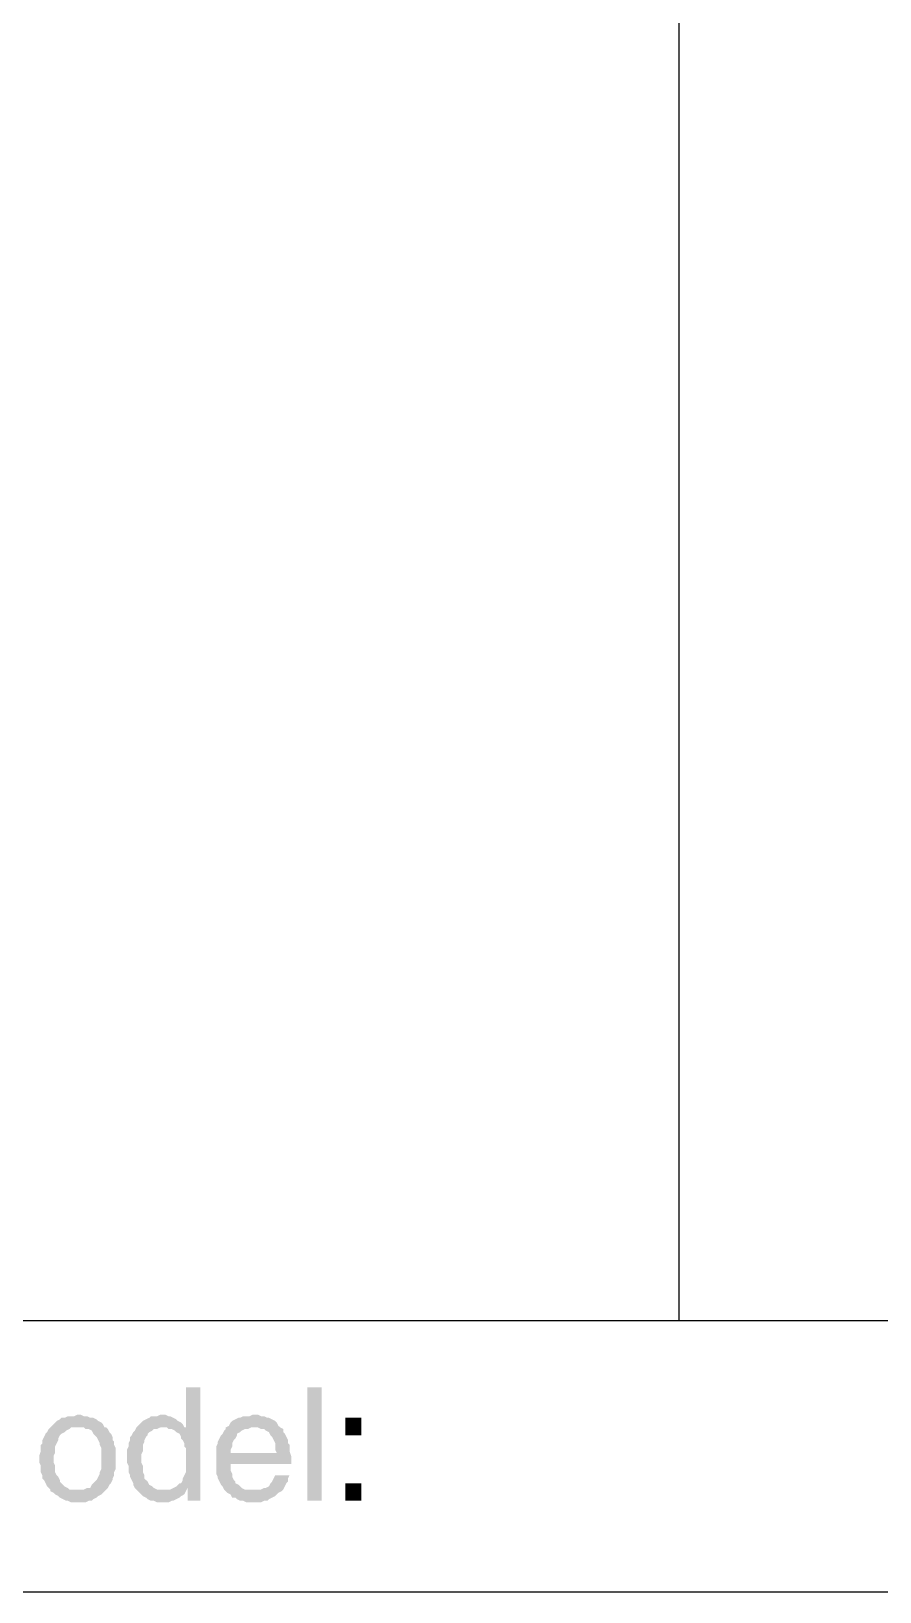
# Model space of a CAD drawing. Header units: inches. Extents: x 3613 to 8393, y -2205 to -794.
# Drawn here: x 7031.83 to 7055.84, y -1523.46 to -1479.34 of the extents above; entities that cross this region are included whole.
import ezdxf

# ---------------------------------------------------------------- set-up
doc = ezdxf.new("R2010")
doc.units = ezdxf.units.IN
doc.header["$MEASUREMENT"] = 0

msp = doc.modelspace()

# ---------------------------------------------------------------- hatches: boundary and pattern name
at = {"transparency": 33554559}
for points in [[(7036.611, -1517.684), (7036.205, -1517.684), (7036.205, -1518.857), (7035.889, -1518.902), (7035.934, -1518.947), (7036.024, -1518.992), (7036.069, -1519.083), (7036.069, -1519.128), (7036.115, -1519.173), (7036.16, -1519.263), (7036.16, -1519.353), (7036.205, -1519.399), (7036.205, -1520.076), (7036.16, -1520.166), (7036.115, -1520.256), (7036.115, -1520.301), (7036.069, -1520.391), (7036.024, -1520.391), (7035.979, -1520.437), (7035.934, -1520.482), (7035.844, -1520.527), (7036.25, -1520.527), (7036.25, -1520.888), (7036.611, -1520.888)], [(7039.635, -1520.888), (7039.635, -1517.684), (7040.041, -1517.684), (7040.041, -1520.888)], [(7033.136, -1518.451), (7033.136, -1518.451), (7033.046, -1518.496), (7032.865, -1518.496), (7032.775, -1518.541), (7032.684, -1518.541), (7032.639, -1518.586), (7032.549, -1518.631), (7032.504, -1518.676), (7032.414, -1518.767), (7032.369, -1518.812), (7032.369, -1518.812), (7032.323, -1518.857), (7032.278, -1518.947), (7032.233, -1518.992), (7032.188, -1519.083), (7032.143, -1519.173), (7032.143, -1519.263), (7032.098, -1519.308), (7032.098, -1519.489), (7032.053, -1519.624), (7032.053, -1519.714), (7032.053, -1519.805), (7032.098, -1519.895), (7032.098, -1520.076), (7032.143, -1520.166), (7032.143, -1520.256), (7032.188, -1520.301), (7032.233, -1520.391), (7032.278, -1520.482), (7032.323, -1520.527), (7032.369, -1520.572), (7032.369, -1520.617), (7033.136, -1520.572), (7032.91, -1520.572), (7032.865, -1520.527), (7032.775, -1520.482), (7032.73, -1520.437), (7032.639, -1520.346), (7032.639, -1520.301), (7032.594, -1520.211), (7032.549, -1520.166), (7032.504, -1520.076), (7032.504, -1519.895), (7032.459, -1519.805), (7032.459, -1519.624), (7032.504, -1519.534), (7032.504, -1519.353), (7032.549, -1519.263), (7032.594, -1519.173), (7032.594, -1519.128), (7032.639, -1519.037), (7032.684, -1518.992), (7032.775, -1518.947), (7032.82, -1518.902), (7032.91, -1518.857), (7032.955, -1518.812), (7033.903, -1518.812), (7033.858, -1518.722), (7033.813, -1518.676), (7033.723, -1518.631), (7033.677, -1518.586), (7033.587, -1518.541), (7033.497, -1518.541), (7033.407, -1518.496), (7033.316, -1518.496), (7033.226, -1518.451)], [(7035.528, -1518.451), (7035.483, -1518.451), (7035.392, -1518.496), (7035.212, -1518.496), (7035.167, -1518.541), (7035.076, -1518.586), (7034.986, -1518.631), (7034.941, -1518.676), (7034.896, -1518.722), (7034.806, -1518.812), (7035.663, -1518.812), (7035.708, -1518.857), (7035.799, -1518.857), (7035.889, -1518.902), (7036.205, -1518.857), (7036.205, -1518.812), (7036.16, -1518.812), (7036.115, -1518.722), (7036.069, -1518.676), (7035.979, -1518.631), (7035.934, -1518.586), (7035.844, -1518.541), (7035.753, -1518.496), (7035.708, -1518.496), (7035.618, -1518.451)], [(7038.145, -1518.451), (7038.1, -1518.451), (7038.01, -1518.496), (7037.83, -1518.496), (7037.739, -1518.541), (7037.694, -1518.541), (7037.604, -1518.586), (7037.514, -1518.631), (7037.468, -1518.676), (7037.423, -1518.767), (7037.333, -1518.812), (7038.236, -1518.812), (7038.326, -1518.857), (7038.416, -1518.857), (7038.461, -1518.902), (7038.552, -1518.947), (7038.597, -1519.037), (7038.597, -1519.037), (7038.642, -1519.083), (7038.687, -1519.173), (7038.732, -1519.263), (7038.732, -1519.444), (7038.777, -1519.534), (7037.062, -1519.534), (7037.062, -1520.121), (7037.107, -1520.211), (7037.107, -1520.256), (7037.153, -1520.346), (7037.198, -1520.437), (7037.243, -1520.482), (7037.288, -1520.572), (7037.333, -1520.617), (7038.145, -1520.572), (7037.875, -1520.572), (7037.784, -1520.527), (7037.739, -1520.482), (7037.694, -1520.437), (7037.604, -1520.391), (7037.604, -1520.346), (7037.559, -1520.301), (7037.514, -1520.211), (7037.514, -1520.121), (7037.468, -1520.03), (7037.468, -1519.85), (7039.184, -1519.85), (7039.184, -1519.624), (7039.138, -1519.489), (7039.138, -1519.308), (7039.093, -1519.263), (7039.093, -1519.173), (7039.048, -1519.083), (7039.003, -1518.992), (7038.958, -1518.947), (7038.958, -1518.857), (7038.868, -1518.812), (7038.822, -1518.767), (7038.777, -1518.676), (7038.732, -1518.631), (7038.642, -1518.586), (7038.552, -1518.541), (7038.507, -1518.541), (7038.416, -1518.496), (7038.326, -1518.496), (7038.236, -1518.451)], [(7041.169, -1519.037), (7041.169, -1518.541), (7040.718, -1518.541), (7040.718, -1519.037)], [(7033.903, -1518.812), (7033.136, -1518.812), (7033.316, -1518.812), (7033.361, -1518.857), (7033.452, -1518.857), (7033.542, -1518.902), (7033.587, -1518.992), (7033.632, -1519.037), (7033.677, -1519.083), (7033.723, -1519.173), (7033.768, -1519.263), (7033.768, -1519.308), (7033.813, -1519.399), (7033.813, -1519.985), (7033.768, -1520.076), (7033.768, -1520.121), (7033.723, -1520.211), (7033.677, -1520.301), (7033.632, -1520.346), (7033.587, -1520.391), (7033.542, -1520.437), (7033.497, -1520.527), (7033.407, -1520.527), (7033.316, -1520.572), (7033.136, -1520.572), (7032.369, -1520.617), (7032.459, -1520.662), (7032.504, -1520.707), (7032.594, -1520.753), (7032.639, -1520.798), (7032.73, -1520.843), (7032.82, -1520.888), (7032.865, -1520.888), (7032.955, -1520.933), (7033.361, -1520.933), (7033.452, -1520.888), (7033.542, -1520.888), (7033.587, -1520.843), (7033.677, -1520.798), (7033.723, -1520.753), (7033.813, -1520.707), (7033.858, -1520.662), (7033.948, -1520.572), (7033.948, -1520.572), (7033.993, -1520.527), (7034.038, -1520.437), (7034.084, -1520.391), (7034.129, -1520.301), (7034.129, -1520.256), (7034.174, -1520.166), (7034.174, -1520.076), (7034.219, -1519.985), (7034.219, -1519.714), (7034.219, -1519.399), (7034.174, -1519.308), (7034.174, -1519.218), (7034.129, -1519.173), (7034.129, -1519.083), (7034.084, -1518.992), (7034.038, -1518.947), (7033.993, -1518.857), (7033.948, -1518.812)], [(7034.806, -1518.812), (7034.761, -1518.902), (7034.715, -1518.947), (7034.67, -1519.037), (7034.625, -1519.083), (7034.625, -1519.173), (7034.58, -1519.263), (7034.58, -1519.353), (7034.535, -1519.444), (7034.535, -1519.805), (7034.58, -1519.895), (7034.58, -1520.076), (7034.625, -1520.166), (7034.625, -1520.211), (7034.67, -1520.301), (7034.715, -1520.391), (7034.715, -1520.437), (7034.761, -1520.527), (7034.806, -1520.572), (7034.896, -1520.662), (7034.941, -1520.707), (7034.986, -1520.753), (7035.076, -1520.798), (7035.122, -1520.843), (7035.212, -1520.888), (7035.302, -1520.888), (7035.392, -1520.933), (7035.708, -1520.933), (7035.799, -1520.888), (7035.844, -1520.888), (7035.934, -1520.843), (7036.024, -1520.798), (7036.069, -1520.753), (7036.16, -1520.707), (7036.205, -1520.617), (7035.573, -1520.572), (7035.392, -1520.572), (7035.302, -1520.527), (7035.257, -1520.482), (7035.167, -1520.437), (7035.122, -1520.346), (7035.076, -1520.301), (7035.031, -1520.256), (7035.031, -1520.166), (7034.986, -1520.076), (7034.986, -1519.895), (7034.941, -1519.805), (7034.941, -1519.579), (7034.986, -1519.489), (7034.986, -1519.308), (7035.031, -1519.218), (7035.031, -1519.173), (7035.076, -1519.083), (7035.122, -1519.037), (7035.122, -1518.992), (7035.167, -1518.947), (7035.257, -1518.902), (7035.302, -1518.857), (7035.392, -1518.857), (7035.483, -1518.812), (7035.573, -1518.812)], [(7037.333, -1518.812), (7037.333, -1518.857), (7037.288, -1518.902), (7037.243, -1518.992), (7037.198, -1519.037), (7037.153, -1519.128), (7037.107, -1519.218), (7037.107, -1519.263), (7037.062, -1519.353), (7037.062, -1519.534), (7037.468, -1519.534), (7037.468, -1519.444), (7037.514, -1519.353), (7037.514, -1519.263), (7037.559, -1519.173), (7037.604, -1519.128), (7037.649, -1519.037), (7037.649, -1518.992), (7037.739, -1518.947), (7037.784, -1518.902), (7037.875, -1518.857), (7037.965, -1518.857), (7038.055, -1518.812), (7038.145, -1518.812)], [(7039.138, -1520.166), (7038.732, -1520.166), (7038.687, -1520.256), (7038.642, -1520.346), (7038.597, -1520.391), (7038.552, -1520.482), (7038.461, -1520.527), (7038.416, -1520.527), (7038.326, -1520.572), (7038.145, -1520.572), (7037.333, -1520.617), (7037.333, -1520.617), (7037.378, -1520.662), (7037.468, -1520.707), (7037.514, -1520.798), (7037.604, -1520.798), (7037.649, -1520.843), (7037.739, -1520.888), (7037.83, -1520.888), (7037.92, -1520.933), (7038.326, -1520.933), (7038.416, -1520.888), (7038.507, -1520.888), (7038.552, -1520.843), (7038.642, -1520.798), (7038.732, -1520.753), (7038.777, -1520.707), (7038.822, -1520.662), (7038.913, -1520.617), (7038.958, -1520.572), (7039.003, -1520.482), (7039.048, -1520.391), (7039.093, -1520.346), (7039.093, -1520.256)], [(7041.169, -1520.888), (7041.169, -1520.391), (7040.718, -1520.391), (7040.718, -1520.888)], [(7035.844, -1520.527), (7035.753, -1520.572), (7035.573, -1520.572), (7036.205, -1520.617), (7036.25, -1520.527)]]:
    msp.add_hatch(color=256, dxfattribs=at).paths.add_polyline_path(points)

# ---------------------------------------------------------------- linework, layer by layer
msp.add_line((7050.149, -1259.827), (7050.149, -1515.788))
for points in [[(7025.147, -1515.788), (7421.585, -1515.788)], [(7025.147, -1523.46), (7321.278, -1523.46)]]:
    msp.add_lwpolyline(points)

doc.saveas('drawing.dxf')
